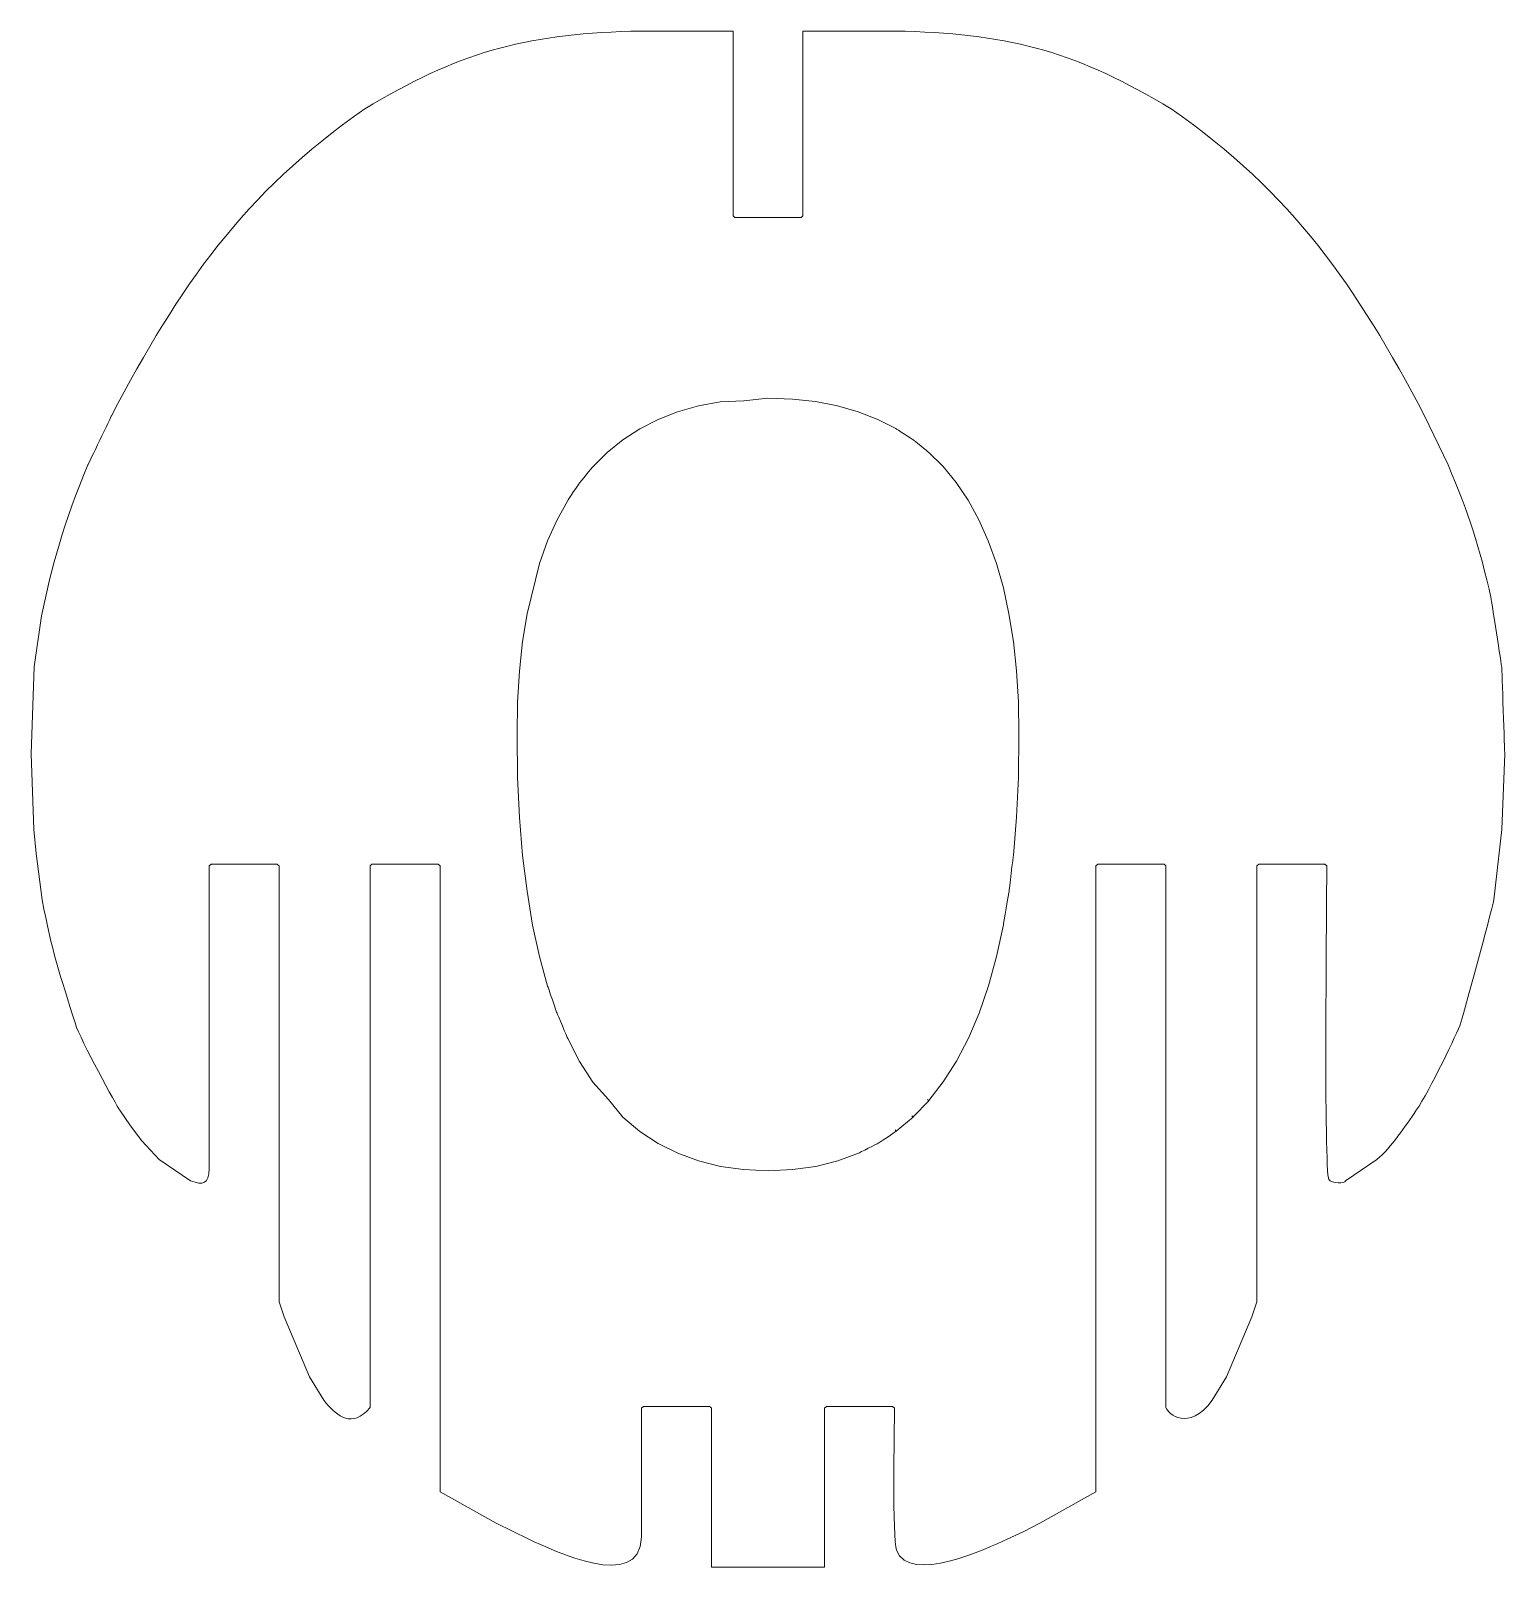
# Model space of a CAD drawing. Header units: inches. Extents: x -318 to 215, y -214 to 306.
# Drawn here: x -315.4 to -255.9, y 17.4 to 80.5 of the extents above; entities that cross this region are included whole.
import ezdxf

# ---------------------------------------------------------------- set-up
doc = ezdxf.new("R2010")
doc.units = ezdxf.units.IN
doc.header["$MEASUREMENT"] = 0
doc.layers.add('Layer 1', color=7, linetype='Continuous')

msp = doc.modelspace()

# ---------------------------------------------------------------- linework, layer by layer
at = {"layer": 'Layer 1', "color": 1, "lineweight": 9}
for points in [[(-284.3276, 72.9619), (-284.3276, 72.9619), (-287.0054, 72.9619), (-287.0054, 72.9619), (-287.0054, 72.9619), (-287.0054, 72.9619), (-287.0771, 73.0336), (-287.0771, 73.0336), (-287.0771, 73.0336), (-287.0771, 73.0336), (-287.0771, 80.4906), (-287.0771, 80.4906), (-287.0771, 80.4906), (-287.0771, 80.4906), (-291.2008, 80.4908), (-291.2008, 80.4908), (-291.2008, 80.4908), (-295.5594, 80.3606), (-298.2209, 79.6126), (-301.9543, 77.3505), (-301.9543, 77.3505), (-301.9543, 77.3505), (-301.9541, 77.3504), (-301.9541, 77.3504), (-301.9541, 77.3504), (-306.8552, 73.9489), (-309.4289, 70.1929), (-312.1793, 64.959), (-312.1793, 64.959), (-312.1793, 64.959), (-313.1362, 62.9695), (-313.1362, 62.9695), (-313.1362, 62.9695), (-314.1114, 60.6599), (-314.5939, 58.828), (-315.0095, 56.8788), (-315.0095, 56.8788), (-315.0095, 56.8788), (-315.3019, 54.808), (-315.3019, 54.808), (-315.3019, 54.808), (-315.3019, 54.808), (-315.4225, 51.3036), (-315.4225, 51.3036), (-315.4225, 51.3036), (-315.4225, 51.3036), (-315.3111, 48.2397), (-315.3111, 48.2397), (-315.3111, 48.2397), (-315.3111, 48.2397), (-315.2244, 47.2706), (-315.2244, 47.2706), (-315.2244, 47.2706), (-315.2244, 47.2706), (-314.9766, 45.4009), (-314.9766, 45.4009), (-314.9766, 45.4009), (-314.6107, 43.3639), (-314.2517, 42.3701), (-313.6404, 40.3905), (-313.6404, 40.3905), (-313.4452, 39.7579), (-311.947, 37.0515), (-311.8503, 36.8974), (-311.8503, 36.8974), (-311.8503, 36.8974), (-311.4161, 36.269), (-311.4161, 36.269), (-311.4161, 36.269), (-311.4161, 36.269), (-310.961, 35.6713), (-310.961, 35.6713), (-310.961, 35.6713), (-310.961, 35.6713), (-310.2562, 34.908), (-310.2562, 34.908), (-310.2562, 34.908), (-310.2562, 34.908), (-308.9844, 34.0525), (-308.9844, 34.0525), (-308.9844, 34.0525), (-308.4775, 33.8576), (-308.2463, 33.9323), (-308.2339, 34.5282), (-308.2339, 34.5282), (-308.2339, 34.5282), (-308.2339, 46.7687), (-308.2339, 46.7687), (-308.2339, 46.7687), (-308.2339, 46.7687), (-308.1622, 46.8403), (-308.1622, 46.8403), (-308.1622, 46.8403), (-308.1622, 46.8403), (-305.4844, 46.8403), (-305.4844, 46.8403), (-305.4844, 46.8403), (-305.4844, 46.8403), (-305.4127, 46.7687), (-305.4127, 46.7687), (-305.4127, 46.7687), (-305.4127, 46.7687), (-305.4127, 29.1554), (-305.4127, 29.1554), (-305.4127, 29.1554), (-305.4127, 29.1554), (-305.2065, 28.5539), (-305.2065, 28.5539), (-305.2065, 28.5539), (-305.2065, 28.5539), (-304.1879, 26.128), (-304.1879, 26.128), (-304.1879, 26.128), (-304.1879, 26.128), (-303.6077, 25.1845), (-303.6077, 25.1845), (-303.6077, 25.1845), (-303.1522, 24.6283), (-302.5834, 24.0709), (-301.8819, 24.7318), (-301.8819, 24.7318), (-301.8819, 24.7318), (-301.7321, 24.8932), (-301.7321, 24.8932), (-301.7321, 24.8932), (-301.7321, 24.8932), (-301.7321, 46.7687), (-301.7321, 46.7687), (-301.7321, 46.7687), (-301.7321, 46.7687), (-301.6604, 46.8403), (-301.6604, 46.8403), (-301.6604, 46.8403), (-301.6604, 46.8403), (-298.9826, 46.8403), (-298.9826, 46.8403), (-298.9826, 46.8403), (-298.9826, 46.8403), (-298.911, 46.7687), (-298.911, 46.7687), (-298.911, 46.7687), (-298.911, 46.7687), (-298.911, 21.4845), (-298.911, 21.4845), (-298.911, 21.4845), (-298.911, 21.4845), (-296.6518, 20.2239), (-296.6518, 20.2239), (-296.6518, 20.2239), (-296.6518, 20.2239), (-295.3301, 19.5684), (-295.3301, 19.5684), (-295.3301, 19.5684), (-294.3305, 19.121), (-290.8537, 17.4078), (-290.7724, 19.6476), (-290.7724, 19.6476), (-290.7724, 19.6476), (-290.7724, 24.8654), (-290.7724, 24.8654), (-290.7724, 24.8654), (-290.7724, 24.8654), (-290.7007, 24.9371), (-290.7007, 24.9371), (-290.7007, 24.9371), (-290.7007, 24.9371), (-288.0229, 24.9371), (-288.0229, 24.9371), (-288.0229, 24.9371), (-288.0229, 24.9371), (-287.9512, 24.8654), (-287.9512, 24.8654), (-287.9512, 24.8654), (-287.9512, 24.8654), (-287.9512, 18.4358), (-287.9512, 18.4358), (-287.9512, 18.4358), (-287.9512, 18.4358), (-283.3821, 18.4358), (-283.3821, 18.4358), (-283.3821, 18.4358), (-283.3821, 18.4358), (-283.3821, 24.8654), (-283.3821, 24.8654), (-283.3821, 24.8654), (-283.3821, 24.8654), (-283.3104, 24.9371), (-283.3104, 24.9371), (-283.3104, 24.9371), (-283.3104, 24.9371), (-280.6326, 24.9371), (-280.6326, 24.9371), (-280.6326, 24.9371), (-280.6326, 24.9371), (-280.5609, 24.8654), (-280.5609, 24.8654), (-280.5609, 24.8654), (-280.5609, 24.0312), (-280.6459, 19.5786), (-280.4821, 19.1342), (-280.4821, 19.1342), (-279.9568, 17.7096), (-276.8197, 19.2031), (-276.0032, 19.5684), (-276.0032, 19.5684), (-276.0032, 19.5684), (-275.3647, 19.8757), (-275.3647, 19.8757), (-275.3647, 19.8757), (-275.3647, 19.8757), (-274.6813, 20.2237), (-274.6813, 20.2237), (-274.6813, 20.2237), (-274.6813, 20.2237), (-272.4225, 21.4845), (-272.4225, 21.4845), (-272.4225, 21.4845), (-272.4225, 21.4845), (-272.4225, 46.7687), (-272.4225, 46.7687), (-272.4225, 46.7687), (-272.4225, 46.7687), (-272.3508, 46.8403), (-272.3508, 46.8403), (-272.3508, 46.8403), (-272.3508, 46.8403), (-269.673, 46.8403), (-269.673, 46.8403), (-269.673, 46.8403), (-269.673, 46.8403), (-269.6014, 46.7687), (-269.6014, 46.7687), (-269.6014, 46.7687), (-269.6014, 46.7687), (-269.6014, 24.8932), (-269.6014, 24.8932), (-269.6014, 24.8932), (-269.5026, 24.6419), (-268.7073, 23.8906), (-267.7264, 25.1835), (-267.7264, 25.1835), (-267.7264, 25.1835), (-267.1454, 26.128), (-267.1454, 26.128), (-267.1454, 26.128), (-267.1454, 26.128), (-266.1272, 28.5539), (-266.1272, 28.5539), (-266.1272, 28.5539), (-266.1272, 28.5539), (-265.9206, 29.1554), (-265.9206, 29.1554), (-265.9206, 29.1554), (-265.9206, 29.1554), (-265.9206, 46.7687), (-265.9206, 46.7687), (-265.9206, 46.7687), (-265.9206, 46.7687), (-265.8489, 46.8403), (-265.8489, 46.8403), (-265.8489, 46.8403), (-265.8489, 46.8403), (-263.1711, 46.8403), (-263.1711, 46.8403), (-263.1711, 46.8403), (-263.1711, 46.8403), (-263.0994, 46.7687), (-263.0994, 46.7687), (-263.0994, 46.7687), (-263.0994, 45.4127), (-263.2242, 34.4535), (-263.0144, 34.1009), (-263.0144, 34.1009), (-262.9179, 33.9385), (-262.3487, 33.9135), (-262.3487, 34.0527), (-262.3487, 34.0527), (-262.3487, 34.0527), (-261.0773, 34.9078), (-261.0773, 34.9078), (-261.0773, 34.9078), (-260.4771, 35.4128), (-259.9343, 36.2504), (-259.4834, 36.8974), (-259.4834, 36.8974), (-258.9338, 37.6859), (-257.8215, 40.0785), (-257.6927, 40.3905), (-257.6927, 40.3905), (-257.6928, 40.3905), (-256.441, 44.9307), (-256.3567, 45.4009), (-256.3567, 45.4009), (-256.3567, 45.4009), (-256.0225, 48.2397), (-256.0225, 48.2397), (-256.0225, 48.2397), (-256.0225, 48.2397), (-255.9108, 51.3033), (-255.9108, 51.3033), (-255.9108, 51.3033), (-255.9108, 51.3033), (-256.0312, 54.808), (-256.0312, 54.808), (-256.0312, 54.808), (-256.0312, 54.808), (-256.4586, 57.5667), (-256.4586, 57.5667), (-256.4586, 57.5667), (-256.9337, 59.6904), (-257.3508, 60.9655), (-258.1971, 62.9695), (-258.1971, 62.9695), (-258.1971, 62.9695), (-259.1537, 64.959), (-259.1537, 64.959), (-259.1537, 64.959), (-261.9059, 70.1936), (-264.4762, 73.9476), (-269.379, 77.3504), (-269.379, 77.3504), (-269.379, 77.3504), (-269.3788, 77.3505), (-269.3788, 77.3505), (-269.3788, 77.3505), (-273.113, 79.6126), (-275.7733, 80.3606), (-280.1327, 80.4908), (-280.1327, 80.4908), (-280.1327, 80.4908), (-284.256, 80.4906), (-284.256, 80.4906), (-284.256, 80.4906), (-284.256, 80.4906), (-284.256, 73.0336), (-284.256, 73.0336), (-284.256, 73.0336), (-284.256, 73.0336), (-284.3276, 72.9619), (-284.3276, 72.9619)], [(-286.648, 65.5565), (-286.648, 65.5565), (-285.6689, 65.6617), (-285.6689, 65.6617), (-285.6689, 65.6617), (-285.6689, 65.6617), (-284.6829, 65.628), (-284.6829, 65.628), (-284.6829, 65.628), (-284.6829, 65.628), (-283.7467, 65.5264), (-283.7467, 65.5264), (-283.7467, 65.5264), (-283.7467, 65.5264), (-282.8602, 65.3567), (-282.8602, 65.3567), (-282.8602, 65.3567), (-282.8602, 65.3567), (-282.0233, 65.1185), (-282.0233, 65.1185), (-282.0233, 65.1185), (-282.0233, 65.1185), (-281.2369, 64.812), (-281.2369, 64.812), (-281.2369, 64.812), (-281.2369, 64.812), (-280.5005, 64.4376), (-280.5005, 64.4376), (-280.5005, 64.4376), (-280.5005, 64.4376), (-279.8147, 63.9942), (-279.8147, 63.9942), (-279.8147, 63.9942), (-279.8147, 63.9942), (-279.1799, 63.4832), (-279.1799, 63.4832), (-279.1799, 63.4832), (-279.1799, 63.4832), (-278.5954, 62.9035), (-278.5954, 62.9035), (-278.5954, 62.9035), (-278.5954, 62.9035), (-278.0624, 62.2561), (-278.0624, 62.2561), (-278.0624, 62.2561), (-278.0624, 62.2561), (-277.5798, 61.5414), (-277.5798, 61.5414), (-277.5798, 61.5414), (-277.5798, 61.5414), (-277.149, 60.7583), (-277.149, 60.7583), (-277.149, 60.7583), (-277.149, 60.7583), (-276.7689, 59.9081), (-276.7689, 59.9081), (-276.7689, 59.9081), (-276.7689, 59.9081), (-276.4401, 58.9907), (-276.4401, 58.9907), (-276.4401, 58.9907), (-276.4401, 58.9907), (-276.1614, 58.006), (-276.1614, 58.006), (-276.1614, 58.006), (-276.1614, 58.006), (-275.934, 56.9541), (-275.934, 56.9541), (-275.934, 56.9541), (-275.934, 56.9541), (-275.7573, 55.8346), (-275.7573, 55.8346), (-275.7573, 55.8346), (-275.7573, 55.8346), (-275.6311, 54.6486), (-275.6311, 54.6486), (-275.6311, 54.6486), (-275.6311, 54.6486), (-275.5552, 53.3948), (-275.5552, 53.3948), (-275.5552, 53.3948), (-275.5552, 53.3948), (-275.5302, 52.0737), (-275.5302, 52.0737), (-275.5302, 52.0737), (-275.5302, 52.0737), (-275.5554, 50.3612), (-275.5554, 50.3612), (-275.5554, 50.3612), (-275.5554, 50.3612), (-275.6309, 48.7361), (-275.6309, 48.7361), (-275.6309, 48.7361), (-275.6309, 48.7361), (-275.7565, 47.1984), (-275.7565, 47.1984), (-275.7565, 47.1984), (-275.7565, 47.1984), (-275.933, 45.7482), (-275.933, 45.7482), (-275.933, 45.7482), (-275.933, 45.7482), (-276.1601, 44.3851), (-276.1601, 44.3851), (-276.1601, 44.3851), (-276.1601, 44.3851), (-276.4376, 43.1097), (-276.4376, 43.1097), (-276.4376, 43.1097), (-276.4376, 43.1097), (-276.7657, 41.9217), (-276.7657, 41.9217), (-276.7657, 41.9217), (-276.7657, 41.9217), (-277.1443, 40.8207), (-277.1443, 40.8207), (-277.1443, 40.8207), (-277.1443, 40.8207), (-277.5738, 39.8078), (-277.5738, 39.8078), (-277.5738, 39.8078), (-277.5738, 39.8078), (-278.0543, 38.8816), (-278.0543, 38.8816), (-278.0543, 38.8816), (-278.0543, 38.8816), (-278.5858, 38.0425), (-278.5858, 38.0425), (-278.5858, 38.0425), (-278.5858, 38.0425), (-279.1685, 37.2916), (-279.1685, 37.2916), (-279.1685, 37.2916), (-279.1685, 37.2916), (-279.2251, 37.3352), (-279.2251, 37.3352), (-279.2251, 37.3352), (-279.2251, 37.3352), (-279.1734, 37.2859), (-279.1734, 37.2859), (-279.1734, 37.2859), (-279.1734, 37.2859), (-279.8023, 36.628), (-279.8023, 36.628), (-279.8023, 36.628), (-279.8023, 36.628), (-279.8541, 36.6773), (-279.8541, 36.6773), (-279.8541, 36.6773), (-279.8541, 36.6773), (-279.8081, 36.6224), (-279.8081, 36.6224), (-279.8081, 36.6224), (-279.8081, 36.6224), (-280.4875, 36.0521), (-280.4875, 36.0521), (-280.4875, 36.0521), (-280.4875, 36.0521), (-280.5334, 36.107), (-280.5334, 36.107), (-280.5334, 36.107), (-280.5334, 36.107), (-280.4939, 36.0474), (-280.4939, 36.0474), (-280.4939, 36.0474), (-280.4939, 36.0474), (-281.2235, 35.565), (-281.2235, 35.565), (-281.2235, 35.565), (-281.2235, 35.565), (-282.0111, 35.1661), (-282.0111, 35.1661), (-282.0111, 35.1661), (-282.0111, 35.1661), (-282.8491, 34.8557), (-282.8491, 34.8557), (-282.8491, 34.8557), (-282.8491, 34.8557), (-283.7373, 34.6341), (-283.7373, 34.6341), (-283.7373, 34.6341), (-283.7373, 34.6341), (-284.6755, 34.5011), (-284.6755, 34.5011), (-284.6755, 34.5011), (-284.6755, 34.5011), (-285.6636, 34.4567), (-285.6636, 34.4567), (-285.6636, 34.4567), (-285.6636, 34.4567), (-286.651, 34.5005), (-286.651, 34.5005), (-286.651, 34.5005), (-286.651, 34.5005), (-287.5889, 34.6326), (-287.5889, 34.6326), (-287.5889, 34.6326), (-287.5889, 34.6326), (-288.4769, 34.8534), (-288.4769, 34.8534), (-288.4769, 34.8534), (-288.4769, 34.8534), (-289.3147, 35.1628), (-289.3147, 35.1628), (-289.3147, 35.1628), (-289.3147, 35.1628), (-290.1022, 35.5609), (-290.1022, 35.5609), (-290.1022, 35.5609), (-290.1022, 35.5609), (-290.8394, 36.0474), (-290.8394, 36.0474), (-290.8394, 36.0474), (-290.8394, 36.0474), (-291.5249, 36.6224), (-291.5249, 36.6224), (-291.5249, 36.6224), (-291.5249, 36.6224), (-292.1084, 37.3352), (-292.1084, 37.3352), (-292.1084, 37.3352), (-292.1084, 37.3352), (-292.7435, 38.0372), (-292.7435, 38.0372), (-292.7435, 38.0372), (-292.7435, 38.0372), (-293.2758, 38.8759), (-293.2758, 38.8759), (-293.2758, 38.8759), (-293.2758, 38.8759), (-293.757, 39.8027), (-293.757, 39.8027), (-293.757, 39.8027), (-293.757, 39.8027), (-294.1869, 40.8164), (-294.1869, 40.8164), (-294.1869, 40.8164), (-294.1869, 40.8164), (-294.5664, 41.9174), (-294.5664, 41.9174), (-294.5664, 41.9174), (-294.5664, 41.9174), (-294.8947, 43.1057), (-294.8947, 43.1057), (-294.8947, 43.1057), (-294.8947, 43.1057), (-295.1724, 44.3819), (-295.1724, 44.3819), (-295.1724, 44.3819), (-295.1724, 44.3819), (-295.3995, 45.7448), (-295.3995, 45.7448), (-295.3995, 45.7448), (-295.3995, 45.7448), (-295.5764, 47.1956), (-295.5764, 47.1956), (-295.5764, 47.1956), (-295.5764, 47.1956), (-295.7026, 48.7334), (-295.7026, 48.7334), (-295.7026, 48.7334), (-295.7026, 48.7334), (-295.778, 50.359), (-295.778, 50.359), (-295.778, 50.359), (-295.778, 50.359), (-295.8033, 52.0718), (-295.8033, 52.0718), (-295.8033, 52.0718), (-295.8033, 52.0718), (-295.778, 53.3918), (-295.778, 53.3918), (-295.778, 53.3918), (-295.778, 53.3918), (-295.7028, 54.6452), (-295.7028, 54.6452), (-295.7028, 54.6452), (-295.7028, 54.6452), (-295.5765, 55.8313), (-295.5765, 55.8313), (-295.5765, 55.8313), (-295.5765, 55.8313), (-295.3997, 56.95), (-295.3997, 56.95), (-295.3997, 56.95), (-295.3997, 56.95), (-294.8949, 58.986), (-294.8949, 58.986), (-294.8949, 58.986), (-294.8949, 58.986), (-294.5662, 59.903), (-294.5662, 59.903), (-294.5662, 59.903), (-294.5662, 59.903), (-294.1868, 60.7531), (-294.1868, 60.7531), (-294.1868, 60.7531), (-294.1868, 60.7531), (-293.7565, 61.5357), (-293.7565, 61.5357), (-293.7565, 61.5357), (-293.7565, 61.5357), (-293.2754, 62.2508), (-293.2754, 62.2508), (-293.2754, 62.2508), (-293.2754, 62.2508), (-292.7424, 62.8982), (-292.7424, 62.8982), (-292.7424, 62.8982), (-292.7424, 62.8982), (-292.1592, 63.4781), (-292.1592, 63.4781), (-292.1592, 63.4781), (-292.1592, 63.4781), (-291.5242, 63.99), (-291.5242, 63.99), (-291.5242, 63.99), (-291.5242, 63.99), (-290.8392, 64.4337), (-290.8392, 64.4337), (-290.8392, 64.4337), (-290.8392, 64.4337), (-290.1028, 64.8092), (-290.1028, 64.8092), (-290.1028, 64.8092), (-290.1028, 64.8092), (-289.3162, 65.1162), (-289.3162, 65.1162), (-289.3162, 65.1162), (-289.3162, 65.1162), (-288.4795, 65.3552), (-288.4795, 65.3552), (-288.4795, 65.3552), (-288.4795, 65.3552), (-287.5924, 65.5256), (-287.5924, 65.5256), (-287.5924, 65.5256), (-287.5924, 65.5256), (-286.648, 65.5565), (-286.648, 65.5565)]]:
    msp.add_open_spline(points, degree=3, knots=[0, 0, 0, 0, 0.0117647, 0.0117647, 0.0117647, 0.0117647, 0.0235294, 0.0235294, 0.0235294, 0.0235294, 0.0352941, 0.0352941, 0.0352941, 0.0352941, 0.0470588, 0.0470588, 0.0470588, 0.0470588, 0.0588235, 0.0588235, 0.0588235, 0.0588235, 0.0705882, 0.0705882, 0.0705882, 0.0705882, 0.0823529, 0.0823529, 0.0823529, 0.082353, 0.0941176, 0.0941176, 0.0941176, 0.0941177, 0.1058824, 0.1058824, 0.1058824, 0.1058824, 0.1176471, 0.1176471, 0.1176471, 0.1176471, 0.1294118, 0.1294118, 0.1294118, 0.1294118, 0.1411765, 0.1411765, 0.1411765, 0.1411765, 0.1529412, 0.1529412, 0.1529412, 0.1529412, 0.1647059, 0.1647059, 0.1647059, 0.1647059, 0.1764706, 0.1764706, 0.1764706, 0.1764706, 0.1882353, 0.1882353, 0.1882353, 0.1882353, 0.2, 0.2, 0.2, 0.2, 0.2117647, 0.2117647, 0.2117647, 0.2117647, 0.2235294, 0.2235294, 0.2235294, 0.2235294, 0.2352941, 0.2352941, 0.2352941, 0.2352941, 0.2470588, 0.2470588, 0.2470588, 0.2470588, 0.2588235, 0.2588235, 0.2588235, 0.2588235, 0.2705882, 0.2705882, 0.2705882, 0.2705882, 0.2823529, 0.2823529, 0.2823529, 0.282353, 0.2941176, 0.2941176, 0.2941176, 0.2941177, 0.3058824, 0.3058824, 0.3058824, 0.3058824, 0.3176471, 0.3176471, 0.3176471, 0.3176471, 0.3294118, 0.3294118, 0.3294118, 0.3294118, 0.3411765, 0.3411765, 0.3411765, 0.3411765, 0.3529412, 0.3529412, 0.3529412, 0.3529412, 0.3647059, 0.3647059, 0.3647059, 0.3647059, 0.3764706, 0.3764706, 0.3764706, 0.3764706, 0.3882353, 0.3882353, 0.3882353, 0.3882353, 0.4, 0.4, 0.4, 0.4, 0.4117647, 0.4117647, 0.4117647, 0.4117647, 0.4235294, 0.4235294, 0.4235294, 0.4235294, 0.4352941, 0.4352941, 0.4352941, 0.4352941, 0.4470588, 0.4470588, 0.4470588, 0.4470588, 0.4588235, 0.4588235, 0.4588235, 0.4588235, 0.4705882, 0.4705882, 0.4705882, 0.4705882, 0.4823529, 0.4823529, 0.4823529, 0.482353, 0.4941176, 0.4941176, 0.4941176, 0.4941177, 0.5058824, 0.5058824, 0.5058824, 0.5058824, 0.5176471, 0.5176471, 0.5176471, 0.5176471, 0.5294118, 0.5294118, 0.5294118, 0.5294118, 0.5411765, 0.5411765, 0.5411765, 0.5411765, 0.5529412, 0.5529412, 0.5529412, 0.5529412, 0.5647059, 0.5647059, 0.5647059, 0.5647059, 0.5764706, 0.5764706, 0.5764706, 0.5764706, 0.5882353, 0.5882353, 0.5882353, 0.5882353, 0.6, 0.6, 0.6, 0.6, 0.6117647, 0.6117647, 0.6117647, 0.6117647, 0.6235294, 0.6235294, 0.6235294, 0.6235294, 0.6352941, 0.6352941, 0.6352941, 0.6352941, 0.6470588, 0.6470588, 0.6470588, 0.6470588, 0.6588235, 0.6588235, 0.6588235, 0.6588235, 0.6705882, 0.6705882, 0.6705882, 0.6705882, 0.6823529, 0.6823529, 0.6823529, 0.682353, 0.6941176, 0.6941176, 0.6941176, 0.6941177, 0.7058824, 0.7058824, 0.7058824, 0.7058824, 0.7176471, 0.7176471, 0.7176471, 0.7176471, 0.7294118, 0.7294118, 0.7294118, 0.7294118, 0.7411765, 0.7411765, 0.7411765, 0.7411765, 0.7529412, 0.7529412, 0.7529412, 0.7529412, 0.7647059, 0.7647059, 0.7647059, 0.7647059, 0.7764706, 0.7764706, 0.7764706, 0.7764706, 0.7882353, 0.7882353, 0.7882353, 0.7882353, 0.8, 0.8, 0.8, 0.8, 0.8117647, 0.8117647, 0.8117647, 0.8117647, 0.8235294, 0.8235294, 0.8235294, 0.8235294, 0.8352941, 0.8352941, 0.8352941, 0.8352941, 0.8470588, 0.8470588, 0.8470588, 0.8470588, 0.8588235, 0.8588235, 0.8588235, 0.8588235, 0.8705882, 0.8705882, 0.8705882, 0.8705882, 0.8823529, 0.8823529, 0.8823529, 0.882353, 0.8941176, 0.8941176, 0.8941176, 0.8941177, 0.9058824, 0.9058824, 0.9058824, 0.9058824, 0.9176471, 0.9176471, 0.9176471, 0.9176471, 0.9294118, 0.9294118, 0.9294118, 0.9294118, 0.9411765, 0.9411765, 0.9411765, 0.9411765, 0.9529412, 0.9529412, 0.9529412, 0.9529412, 0.9647059, 0.9647059, 0.9647059, 0.9647059, 0.9764706, 0.9764706, 0.9764706, 0.9764706, 0.9882353, 0.9882353, 0.9882353, 0.9882353, 1, 1, 1, 1], dxfattribs=at)

doc.saveas('drawing.dxf')
